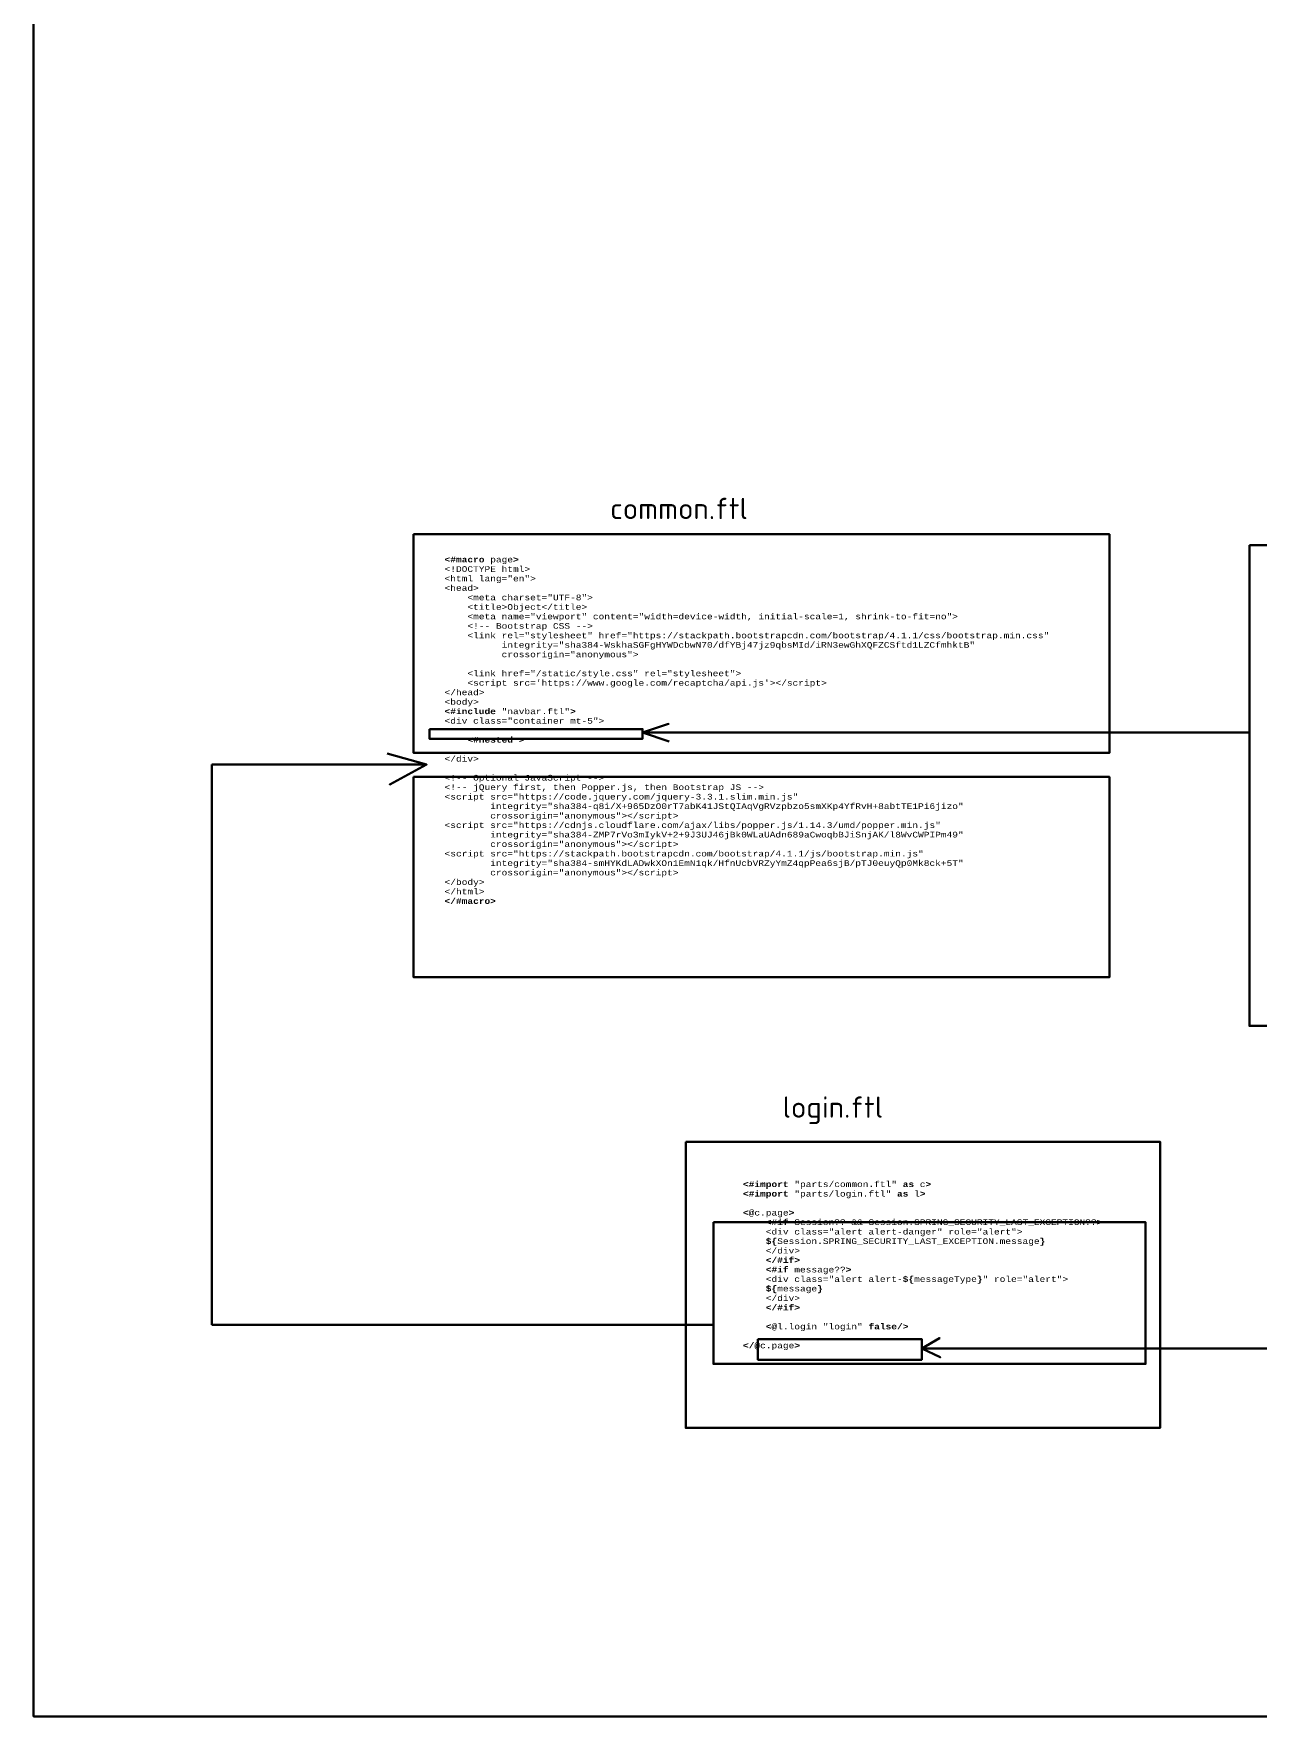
# Model space of a CAD drawing. Header units: millimetres. Extents: x 4991 to 8016, y 2113 to 3730.
# Drawn here: x 5577 to 5980, y 2113 to 2668 of the extents above; entities that cross this region are included whole.
import ezdxf

# ---------------------------------------------------------------- set-up
doc = ezdxf.new("R2010")
doc.units = ezdxf.units.MM
doc.styles.get("Standard").update_dxf_attribs({"font": 'arial.ttf'})

msp = doc.modelspace()

# ---------------------------------------------------------------- linework, layer by layer
at = {"color": 3, "lineweight": 30}
msp.add_line((5636.04, 2242.1), (5636.04, 2426.71), dxfattribs=at)
at = {"color": 4, "lineweight": 30}
for points in [[(5577.32, 2682.99), (6527.05, 2682.99), (6527.05, 2113.13), (5577.32, 2113.13)], [(5792.12, 2302.45), (5948.38, 2302.45), (5948.38, 2208.19), (5792.12, 2208.19)]]:
    msp.add_lwpolyline(points, close=True, dxfattribs=at)
at = {"color": 3, "lineweight": 30}
for points in [[(5702.48, 2502.6), (5931.69, 2502.6), (5931.69, 2430.55), (5702.48, 2430.55)], [(5702.48, 2422.64), (5931.69, 2422.64), (5931.69, 2356.68), (5702.48, 2356.68)], [(5801.24, 2275.93), (5943.58, 2275.93), (5943.58, 2229.23), (5801.24, 2229.23)]]:
    msp.add_lwpolyline(points, close=True, dxfattribs=at)
at = {"color": 1, "lineweight": 30}
for points in [[(5977.76, 2499.07), (6211.96, 2499.07), (6211.96, 2340.63), (5977.76, 2340.63)], [(5707.66, 2438.4), (5777.89, 2438.4), (5777.89, 2435.25), (5707.66, 2435.25)]]:
    msp.add_lwpolyline(points, close=True, dxfattribs=at)
msp.add_lwpolyline([(5977.76, 2437.27), (5777.89, 2437.27), (5786.45, 2440.11), (5777.89, 2437.27), (5786.63, 2434.36)], dxfattribs=at)
at = {"color": 3, "lineweight": 30}
for points in [[(5693.75, 2430.33), (5706.73, 2426.71), (5694.63, 2420.19), (5706.73, 2426.71), (5636.04, 2426.71)], [(5801.24, 2242.1), (5636.04, 2242.1)]]:
    msp.add_lwpolyline(points, dxfattribs=at)
at = {"color": 6, "lineweight": 30}
msp.add_lwpolyline([(5815.91, 2237.42), (5869.87, 2237.42), (5869.87, 2230.62), (5815.91, 2230.62)], close=True, dxfattribs=at)
msp.add_lwpolyline([(5869.87, 2234.34), (5875.74, 2237.78), (5869.87, 2234.34), (5875.94, 2231.46), (5869.87, 2234.34), (6251.11, 2234.34), (6251.11, 2234.34)], dxfattribs=at)

# ---------------------------------------------------------------- texts
at = {"attachment_point": 1}
for s, width, insert, char_height in [('{\\fISOCPEUR|b0|i0|c0|p34;common.ftl}', 101.5882, (5767.22, 2514.61), 7), ('{\\fCourier New|b1|i0|c204|p49;\\H0.75x;\\C23;\\c3307724;<#macro \\fCourier New|b0|i0|c204|p49;\\C9;\\c13023145;page\\fCourier New|b1|i0|c204|p49;\\C23;\\c3307724;>^J\\fCourier New|b0|i0|c204|p49;\\C43;\\c6995944;<!DOCTYPE \\C9;\\c12237498;html\\C43;\\c6995944;>^J<html \\C9;\\c12237498;lang=\\C73;\\c6406821;"en"\\C43;\\c6995944;>^J<head>^J    <meta \\C9;\\c12237498;charset=\\C73;\\c6406821;"UTF-8"\\C43;\\c6995944;>^J    <title>\\C9;\\c13023145;Object\\C43;\\c6995944;</title>^J    <meta \\C9;\\c12237498;name=\\C73;\\c6406821;"viewport" \\C9;\\c12237498;content=\\C73;\\c6406821;"width=device-width, initial-scale=1, shrink-to-fit=no"\\C43;\\c6995944;>^J    \\C8;<!-- Bootstrap CSS -->^J    \\C43;\\c6995944;<link \\C9;\\c12237498;rel=\\C73;\\c6406821;"stylesheet" \\C9;\\c12237498;href=\\C73;\\c6406821;"https://stackpath.bootstrapcdn.com/bootstrap/4.1.1/css/bootstrap.min.css"^J          \\C9;\\c12237498;integrity=\\C73;\\c6406821;"sha384-WskhaSGFgHYWDcbwN70/dfYBj47jz9qbsMId/iRN3ewGhXQFZCSftd1LZCfmhktB"^J          \\C9;\\c12237498;crossorigin=\\C73;\\c6406821;"anonymous"\\C43;\\c6995944;>^J^J    <link \\C9;\\c12237498;href=\\C73;\\c6406821;"/static/style.css" \\C9;\\c12237498;rel=\\C73;\\c6406821;"stylesheet"\\C43;\\c6995944;>^J    <script \\C9;\\c12237498;src=\\C73;\\c6406821;\'https://www.google.com/recaptcha/api.js\'\\C43;\\c6995944;></script>^J</head>^J<body>^J\\fCourier New|b1|i0|c204|p49;\\C23;\\c3307724;<#include \\fCourier New|b0|i0|c204|p49;\\C75;\\c5867370;"navbar.ftl"\\fCourier New|b1|i0|c204|p49;\\C23;\\c3307724;>^J\\fCourier New|b0|i0|c204|p49;\\C43;\\c6995944;<div \\C9;\\c12237498;class=\\C73;\\c6406821;"container mt-5"\\C43;\\c6995944;>\\fCourier New|b0|i0|c0|p49;\\P\\fCourier New|b0|i0|c204|p49;^J    \\fCourier New|b1|i0|c204|p49;\\C23;\\c3307724;<#nested >\\fCourier New|b1|i0|c0|p49;\\P\\fCourier New|b1|i0|c204|p49;^J\\fCourier New|b0|i0|c204|p49;\\C43;\\c6995944;</div>^J^J\\C8;<!-- Optional JavaScript -->^J<!-- jQuery first, then Popper.js, then Bootstrap JS -->^J\\C43;\\c6995944;<script \\C9;\\c12237498;src=\\C73;\\c6406821;"https://code.jquery.com/jquery-3.3.1.slim.min.js"^J        \\C9;\\c12237498;integrity=\\C73;\\c6406821;"sha384-q8i/X+965DzO0rT7abK41JStQIAqVgRVzpbzo5smXKp4YfRvH+8abtTE1Pi6jizo"^J        \\C9;\\c12237498;crossorigin=\\C73;\\c6406821;"anonymous"\\C43;\\c6995944;></script>^J<script \\C9;\\c12237498;src=\\C73;\\c6406821;"https://cdnjs.cloudflare.com/ajax/libs/popper.js/1.14.3/umd/popper.min.js"^J        \\C9;\\c12237498;integrity=\\C73;\\c6406821;"sha384-ZMP7rVo3mIykV+2+9J3UJ46jBk0WLaUAdn689aCwoqbBJiSnjAK/l8WvCWPIPm49"^J        \\C9;\\c12237498;crossorigin=\\C73;\\c6406821;"anonymous"\\C43;\\c6995944;></script>^J<script \\C9;\\c12237498;src=\\C73;\\c6406821;"https://stackpath.bootstrapcdn.com/bootstrap/4.1.1/js/bootstrap.min.js"^J        \\C9;\\c12237498;integrity=\\C73;\\c6406821;"sha384-smHYKdLADwkXOn1EmN1qk/HfnUcbVRZyYmZ4qpPea6sjB/pTJ0euyQp0Mk8ck+5T"^J        \\C9;\\c12237498;crossorigin=\\C73;\\c6406821;"anonymous"\\C43;\\c6995944;></script>^J</body>^J</html>^J\\fCourier New|b1|i0|c204|p49;\\C23;\\c3307724;</#macro>}', 266.3189, (5712.67, 2495.23), 2.5), ('{\\fISOCPEUR|b0|i0|c0|p34;login.ftl}', 101.5882, (5824.02, 2317.37), 7), ('{\\fCourier New|b1|i0|c204|p49;\\H0.75x;\\C23;\\c3307724;<#import \\fCourier New|b0|i0|c204|p49;\\C75;\\c5867370;"parts/common.ftl" \\fCourier New|b1|i0|c204|p49;\\C23;\\c3307724;as \\fCourier New|b0|i0|c204|p49;\\C9;\\c13023145;c\\fCourier New|b1|i0|c204|p49;\\C23;\\c3307724;>^J<#import \\fCourier New|b0|i0|c204|p49;\\C75;\\c5867370;"parts/login.ftl" \\fCourier New|b1|i0|c204|p49;\\C23;\\c3307724;as \\fCourier New|b0|i0|c204|p49;\\C9;\\c13023145;l\\fCourier New|b1|i0|c204|p49;\\C23;\\c3307724;>^J^J<@\\fCourier New|b0|i0|c204|p49;\\C9;\\c13023145;c.page\\fCourier New|b1|i0|c204|p49;\\C23;\\c3307724;>^J    <#if \\fCourier New|b0|i0|c204|p49;\\C9;\\c13023145;Session\\C153;\\c12293992;?? \\C9;\\c13023145;&& Session.SPRING_SECURITY_LAST_EXCEPTION\\C153;\\c12293992;??\\fCourier New|b1|i0|c204|p49;\\C23;\\c3307724;>^J    \\fCourier New|b0|i0|c204|p49;\\C43;\\c6995944;<div \\C9;\\c12237498;class=\\C73;\\c6406821;"alert alert-danger" \\C9;\\c12237498;role=\\C73;\\c6406821;"alert"\\C43;\\c6995944;>^J    \\fCourier New|b1|i0|c204|p49;\\C23;\\c3307724;$\\{\\fCourier New|b0|i0|c204|p49;\\C9;\\c13023145;Session.SPRING_SECURITY_LAST_EXCEPTION.message\\fCourier New|b1|i0|c204|p49;\\C23;\\c3307724;\\}^J    \\fCourier New|b0|i0|c204|p49;\\C43;\\c6995944;</div>^J    \\fCourier New|b1|i0|c204|p49;\\C23;\\c3307724;</#if>^J    <#if \\fCourier New|b0|i0|c204|p49;\\C9;\\c13023145;message\\C153;\\c12293992;??\\fCourier New|b1|i0|c204|p49;\\C23;\\c3307724;>^J    \\fCourier New|b0|i0|c204|p49;\\C43;\\c6995944;<div \\C9;\\c12237498;class=\\C73;\\c6406821;"alert alert-\\fCourier New|b1|i0|c204|p49;\\C23;\\c3307724;$\\{\\fCourier New|b0|i0|c204|p49;\\C9;\\c13023145;messageType\\fCourier New|b1|i0|c204|p49;\\C23;\\c3307724;\\}\\fCourier New|b0|i0|c204|p49;\\C73;\\c6406821;" \\C9;\\c12237498;role=\\C73;\\c6406821;"alert"\\C43;\\c6995944;>^J    \\fCourier New|b1|i0|c204|p49;\\C23;\\c3307724;$\\{\\fCourier New|b0|i0|c204|p49;\\C9;\\c13023145;message\\fCourier New|b1|i0|c204|p49;\\C23;\\c3307724;\\}^J    \\fCourier New|b0|i0|c204|p49;\\C43;\\c6995944;</div>^J    \\fCourier New|b1|i0|c204|p49;\\C23;\\c3307724;</#if>^J^J    <@\\fCourier New|b0|i0|c204|p49;\\C9;\\c13023145;l.login \\C75;\\c5867370;"login" \\fCourier New|b1|i0|c204|p49;\\C23;\\c3307724;false/>^J^J</@\\fCourier New|b0|i0|c204|p49;\\C9;\\c13023145;c.page\\fCourier New|b1|i0|c204|p49;\\C23;\\c3307724;>}', 191.6421, (5810.96, 2289.4), 2.5)]:
    msp.add_mtext_dynamic_manual_height_columns(s, width=width, gutter_width=12.5, heights=[0], dxfattribs=dict(at, insert=insert, char_height=char_height))

doc.saveas('drawing.dxf')
